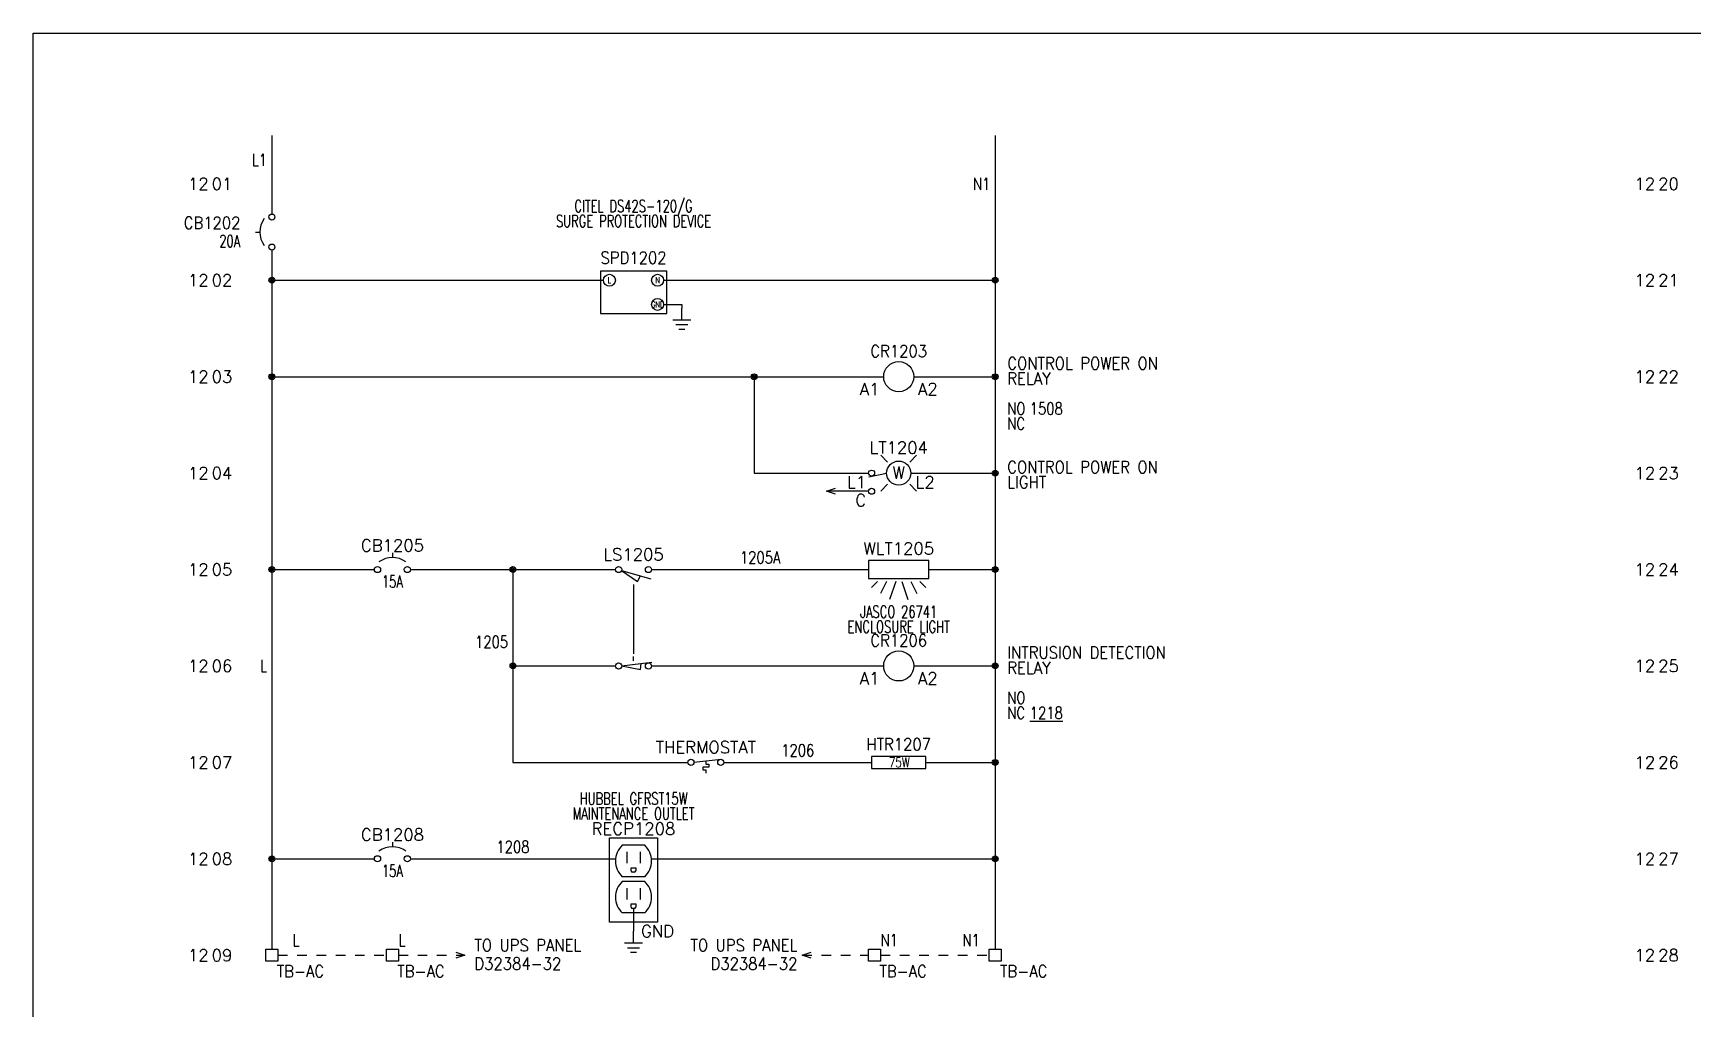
# Model space of a CAD drawing. Header units: inches. Extents: x 0 to 33.9, y 0 to 22.6.
# Drawn here: x 0.02 to 17.23, y 12.44 to 22.56 of the extents above; entities that cross this region are included whole.
import ezdxf
from ezdxf.enums import TextEntityAlignment as Align

# ---------------------------------------------------------------- set-up
doc = ezdxf.new("R2010")
doc.units = ezdxf.units.IN
doc.header["$LTSCALE"] = 0.5
doc.header["$MEASUREMENT"] = 0
doc.linetypes.add('HIDDEN2', pattern=[0.1875, 0.125, -0.0625])
for name, color, linetype in [('DESC', 150, 'Continuous'), ('LINK', 9, 'Continuous'), ('MISC', 7, 'Continuous'), ('SYMS', 7, 'Continuous'), ('TAGFIXED', 7, 'Continuous'), ('TAGS', 150, 'Continuous'), ('TERMS', 123, 'Continuous'), ('WIREFIXED', 7, 'Continuous'), ('WIRENO', 72, 'Continuous'), ('WIREREF', 52, 'Continuous'), ('WIRES', 7, 'Continuous'), ('XREF', 7, 'Continuous')]:
    doc.layers.add(name, color=color, linetype=linetype)
doc.layers.add('VIEWPORTS', color=10, linetype='Continuous', plot=False)
doc.styles.add('WD', font='romans.shx')

# ---------------------------------------------------------------- blocks, each defined once
blk = doc.blocks.new('WD_MLRH6')
at = {"style": 'WD'}
blk.add_attdef('SHEET', text='', height=0.125, dxfattribs=at).set_placement((-0.656, 0), align=Align.MIDDLE_RIGHT)
blk.add_attdef('RUNGFIRST', text='', height=0.125, dxfattribs=at).set_placement((-0.625, 0), align=Align.MIDDLE_LEFT)
at = {"style": 'WD', "flags": 1}
for tag, p in [('RUNGHORV', (-0.25, -0.127)), ('RUNGINC', (-0.25, -0.163)), ('WIRE-START', (-0.25, -0.356)), ('WIREMODE', (-0.25, -0.281)), ('RUNGDIST', (-0.25, -0.2)), ('RUNGCNT', (-0.25, -0.237)), ('WIREFMT', (-0.25, -0.321)), ('WIRE-GSUF', (-0.25, -0.396)), ('PH3SPACE', (-0.25, -0.437))]:
    blk.add_attdef(tag, text='', height=0.025, dxfattribs=at).set_placement(p, align=Align.RIGHT)
blk = doc.blocks.new('WDDOT')
for radius in [0.03, 0.0187, 0.00929]:
    blk.add_circle((0, 0), radius)
blk = doc.blocks.new('VCB1')
blk.add_line((-0.171, 0), (-0.125, 0))
for centre in [(0, 0.156), (0, -0.156)]:
    blk.add_circle(centre, 0.0312)
blk.add_arc((0.109, 0), 0.234, 143.1301, 216.8699)
at = {"style": 'WD'}
for tag, width, p in [('INST', 0.7, (-0.328, 0.406)), ('LOC', 0.7, (-0.328, 0.219)), ('TAG1', 0.9, (-0.326, 0.033)), ('RATING1', 0.7, (-0.328, -0.156)), ('DESC1', 0.7, (-0.324, -0.344)), ('DESC2', 0.7, (-0.324, -0.531))]:
    blk.add_attdef(tag, text='', height=0.125, dxfattribs=dict(at, width=width)).set_placement(p, align=Align.RIGHT)
for tag, height, flags, p in [('TERM01', 0.125, 8, (-0.055, 0.207)), ('CONTACT', 0.01, 9, (-0.129, -0.129)), ('FAMILY', 0.01, 9, (-0.142, -0.036)), ('MFG', 0.01, 9, (-0.142, -0.088)), ('CAT', 0.01, 9, (-0.142, -0.073))]:
    blk.add_attdef(tag, text='', height=height, dxfattribs=dict(at, flags=flags)).set_placement(p, align=Align.RIGHT)
at = {"style": 'WD', "flags": 1}
for tag, p in [('X2TERM01', (0, 0.188)), ('X8TERM02', (0, -0.188))]:
    blk.add_attdef(tag, p, '', height=0.0125, dxfattribs=at)
at = {"style": 'WD'}
for tag, p in [('X4LINK', (-0.266, 0)), ('X1LINK', (0, 0))]:
    blk.add_attdef(tag, p, '', height=0.01, dxfattribs=at)
at = {"style": 'WD', "width": 0.7}
blk.add_attdef('XREF', (0.188, -0.062), '', height=0.125, dxfattribs=at)
at = {"style": 'WD', "flags": 9}
blk.add_attdef('ASSYCODE', text='', height=0.01, dxfattribs=at).set_placement((-0.153, -0.106), align=Align.CENTER)
at = {"style": 'WD', "flags": 8}
blk.add_attdef('TERM02', text='', height=0.125, dxfattribs=at).set_placement((-0.041, -0.213), align=Align.TOP_RIGHT)
blk = doc.blocks.new('HDV1T7')
for p, q in [((0.344, 0.094), (-0.344, 0.094)), ((-0.344, 0.094), (-0.344, -0.344)), ((0.344, -0.344), (0.344, 0.094)), ((-0.344, -0.344), (0.344, -0.344))]:
    blk.add_line(p, q)
for centre in [(-0.25, 0), (0.25, 0), (0.25, -0.25)]:
    blk.add_circle(centre, 0.0625)
at = {"style": 'WD'}
for tag, width, p in [('INST', 0.7, (0.006, 0.497)), ('LOC', 0.7, (0.006, 0.327)), ('TAG1', 0.9, (0, 0.171)), ('RATING2', 0.7, (0, -0.219)), ('DESC1', 0.7, (0, -0.543)), ('DESC2', 0.7, (0, -0.699)), ('XREF', 0.7, (0, -0.856))]:
    blk.add_attdef(tag, text='', height=0.125, dxfattribs=dict(at, width=width)).set_placement(p, align=Align.CENTER)
at = {"linetype": 'Continuous', "style": 'WD', "width": 0.8, "flags": 8}
for tag, p in [('TERM01', (-0.25, 0)), ('TERM02', (0.25, 0)), ('TERM03', (0.25, -0.25))]:
    blk.add_attdef(tag, text='', height=0.0625, dxfattribs=at).set_placement(p, align=Align.MIDDLE)
at = {"style": 'WD', "flags": 1}
for tag, p in [('X4TERM01', (-0.312, 0)), ('X2TERM01', (-0.25, 0.062)), ('X2TERM02', (0.25, 0.062)), ('X1TERM02', (0.312, 0)), ('X8TERM03', (0.25, -0.312)), ('X1TERM03', (0.312, -0.25))]:
    blk.add_attdef(tag, p, '', height=0.0125, dxfattribs=at)
at = {"style": 'WD', "width": 0.7}
blk.add_attdef('RATING1', text='', height=0.125, dxfattribs=at).set_placement((0, 0), align=Align.MIDDLE)
at = {"linetype": 'Continuous', "style": 'WD', "flags": 9}
blk.add_attdef('ASSYCODE', text='', height=0.01, dxfattribs=at).set_placement((0, 0.078), align=Align.CENTER)
at = {"style": 'WD', "flags": 9}
blk.add_attdef('FAMILY', text='', height=0.01, dxfattribs=at).set_placement((-0.005, 0.139), align=Align.CENTER)
at = {"linetype": 'Continuous', "style": 'WD', "flags": 1}
for tag, p in [('MFG', (0, 0.109)), ('CAT', (0, 0.128))]:
    blk.add_attdef(tag, text='', height=0.01, dxfattribs=at).set_placement(p, align=Align.MIDDLE)
blk = doc.blocks.new('VGND2')
for p, q in [((0, -0.125), (0, 0)), ((0.09375, -0.125), (-0.09375, -0.125)), ((-0.0625, -0.171875), (0.0625, -0.171875)), ((-0.03125, -0.21875), (0.03125, -0.21875))]:
    blk.add_line(p, q)
at = {"style": 'WD', "width": 0.8}
for tag, p in [('INST', (0.15625, 0.125)), ('LOC', (0.15625, -0.03125)), ('TAG1', (0.15625, -0.1875)), ('DESC1', (0.15625, -0.34375)), ('DESC2', (0.15625, -0.5))]:
    blk.add_attdef(tag, text='', height=0.125, dxfattribs=at).set_placement(p, align=Align.MIDDLE_LEFT)
at = {"style": 'WD', "flags": 1}
for tag in ['ASSYCODE', 'X2TERM01', 'CAT', 'FAMILY', 'MFG']:
    blk.add_attdef(tag, (0, 0), '', height=0.01, dxfattribs=at)
blk = doc.blocks.new('HCR1')
blk.add_circle((0, 0), 0.156)
at = {"style": 'WD'}
for tag, width, p in [('INST', 0.7, (0.006, 0.528)), ('LOC', 0.7, (0.006, 0.359)), ('TAG1', 0.9, (0, 0.202))]:
    blk.add_attdef(tag, text='', height=0.125, dxfattribs=dict(at, width=width)).set_placement(p, align=Align.CENTER)
at = {"style": 'WD', "flags": 9}
blk.add_attdef('FAMILY', text='', height=0.01, dxfattribs=at).set_placement((-0.005, 0.17), align=Align.CENTER)
at = {"style": 'WD'}
for tag, p, width in [('DESC1', (1.126, 0.076), 0.9), ('DESC2', (1.126, -0.081), 0.9), ('DESC3', (1.126, -0.237), 0.9), ('XREFNO', (1.359, -0.393), 0.8), ('XREFNC', (1.359, -0.549), 0.8)]:
    blk.add_attdef(tag, p, '', height=0.125, dxfattribs=dict(at, width=width))
at = {"style": 'WD', "flags": 1}
for tag, p in [('X4TERM01', (-0.156, 0)), ('X1TERM02', (0.156, 0))]:
    blk.add_attdef(tag, p, '', height=0.0125, dxfattribs=at)
at = {"linetype": 'Continuous', "style": 'WD', "flags": 9}
blk.add_attdef('ASSYCODE', text='', height=0.01, dxfattribs=at).set_placement((0, 0.125), align=Align.CENTER)
at = {"linetype": 'Continuous', "style": 'WD', "flags": 1}
for tag, p in [('MFG', (0, 0.14)), ('CAT', (0, 0.159))]:
    blk.add_attdef(tag, text='', height=0.01, dxfattribs=at).set_placement(p, align=Align.MIDDLE)
at = {"linetype": 'Continuous', "style": 'WD'}
blk.add_attdef('TERM01', text='', height=0.125, dxfattribs=at).set_placement((-0.2, -0.066), align=Align.TOP_RIGHT)
blk.add_attdef('TERM02', text='', height=0.125, dxfattribs=at).set_placement((0.2, -0.066), align=Align.TOP_LEFT)
at = {"style": 'WD', "width": 0.8, "flags": 8}
for tag, p in [('NO', (1.126, -0.393)), ('NC', (1.126, -0.549))]:
    blk.add_attdef(tag, p, '', height=0.125, dxfattribs=at)
blk = doc.blocks.new('HLT1WP')
for p, q in [((-0.115, 0.115), (-0.186, 0.186)), ((0.115, 0.115), (0.186, 0.186)), ((-0.125, -0.003), (-0.31, -0.043)), ((-0.115, -0.115), (-0.186, -0.186)), ((0.115, -0.115), (0.186, -0.186))]:
    blk.add_line(p, q)
for centre, radius in [((-0.281, 0), 0.0312), ((0, 0), 0.125), ((-0.281, -0.188), 0.0312)]:
    blk.add_circle(centre, radius)
at = {"style": 'WD', "width": 0.7}
for tag, p in [('INST', (0.006, 0.528)), ('LOC', (0.006, 0.359))]:
    blk.add_attdef(tag, text='', height=0.125, dxfattribs=at).set_placement(p, align=Align.CENTER)
at = {"style": 'WD'}
for tag, p in [('TAG1', (0, 0.202)), ('COLOR', (0, -0.058))]:
    blk.add_attdef(tag, text='', height=0.125, dxfattribs=at).set_placement(p, align=Align.CENTER)
at = {"style": 'WD', "flags": 1}
for tag, p in [('X4TERM01', (-0.312, 0)), ('X1TERM02', (0.125, 0)), ('X4TERM03', (-0.312, -0.188))]:
    blk.add_attdef(tag, p, '', height=0.0125, dxfattribs=at)
at = {"linetype": 'Continuous', "style": 'WD', "flags": 9}
blk.add_attdef('ASSYCODE', text='', height=0.01, dxfattribs=at).set_placement((0.001, 0.094), align=Align.CENTER)
at = {"style": 'WD', "flags": 9}
blk.add_attdef('FAMILY', text='', height=0.01, dxfattribs=at).set_placement((-0.005, 0.161), align=Align.CENTER)
at = {"linetype": 'Continuous', "style": 'WD', "flags": 1}
for tag, p in [('MFG', (0, 0.121)), ('CAT', (0, 0.14))]:
    blk.add_attdef(tag, text='', height=0.01, dxfattribs=at).set_placement(p, align=Align.MIDDLE)
at = {"style": 'WD'}
for tag, p, width in [('DESC1', (1.125, 0), 0.9), ('WDTAGALT', (1.125, -0.312), 0.7)]:
    blk.add_attdef(tag, p, '', height=0.125, dxfattribs=dict(at, width=width))
at = {"linetype": 'Continuous', "style": 'WD', "flags": 8}
for tag, p in [('TERM01', (-0.338, -0.031)), ('TERM03', (-0.338, -0.219))]:
    blk.add_attdef(tag, text='', height=0.125, dxfattribs=at).set_placement(p, align=Align.TOP_RIGHT)
blk.add_attdef('TERM02', text='', height=0.125, dxfattribs=at).set_placement((0.175, -0.031), align=Align.TOP_LEFT)
at = {"style": 'WD', "width": 0.9}
blk.add_attdef('DESC2', text='', height=0.125, dxfattribs=at).set_placement((1.125, -0.031), align=Align.TOP_LEFT)
blk = doc.blocks.new('HA1X3')
for p, q in [((0, 0), (0.09375, 0.03125)), ((0.09375, -0.03125), (0, 0))]:
    blk.add_line(p, q)
at = {"style": 'WD', "width": 0.9}
blk.add_attdef('DESC1', text='', height=0.125, dxfattribs=at).set_placement((-0.05, 0.0406), align=Align.RIGHT)
at = {"style": 'WD', "flags": 1}
blk.add_attdef('X1TERM01', (0, 0), '', height=0.01, dxfattribs=at)
at = {"style": 'WD', "width": 0.9}
blk.add_attdef('DESC2', text='', height=0.125, dxfattribs=at).set_placement((-0.05, -0.025), align=Align.TOP_RIGHT)
blk = doc.blocks.new('HLT1ENC')
for p, q in [((-0.312, 0.094), (-0.312, -0.094)), ((0.312, 0.094), (-0.312, 0.094)), ((0.312, -0.094), (0.312, 0.094)), ((-0.312, -0.094), (0.312, -0.094)), ((-0.219, -0.125), (-0.281, -0.188)), ((-0.125, -0.125), (-0.188, -0.25)), ((-0.031, -0.125), (-0.094, -0.312)), ((0.031, -0.125), (0.094, -0.312)), ((0.125, -0.125), (0.188, -0.25)), ((0.219, -0.125), (0.281, -0.188))]:
    blk.add_line(p, q)
at = {"style": 'WD', "width": 0.7}
for tag, p in [('INST', (0, 0.469)), ('LOC', (0, 0.312)), ('DESC1', (0, -0.5)), ('DESC2', (0, -0.656))]:
    blk.add_attdef(tag, text='', height=0.125, dxfattribs=at).set_placement(p, align=Align.CENTER)
at = {"style": 'WD'}
for tag, p in [('TAG1', (0, 0.156)), ('RATING1', (0, -0.062))]:
    blk.add_attdef(tag, text='', height=0.125, dxfattribs=at).set_placement(p, align=Align.CENTER)
for tag, p, height, flags in [('X4TERM01', (-0.312, 0), 0.0125, 1), ('X1TERM02', (0.312, 0), 0.0125, 1), ('FAMILY', (0.33, 0.152), 0.01, 9)]:
    blk.add_attdef(tag, p, '', height=height, dxfattribs=dict(at, flags=flags))
at = {"linetype": 'Continuous', "style": 'WD', "flags": 9}
for tag, p in [('ASSYCODE', (0.355, 0.071)), ('MFG', (0.353, 0.089)), ('CAT', (0.355, 0.108))]:
    blk.add_attdef(tag, text='', height=0.01, dxfattribs=at).set_placement(p, align=Align.CENTER)
at = {"style": 'WD', "width": 0.7, "flags": 8}
blk.add_attdef('TERM01', text='', height=0.125, dxfattribs=at).set_placement((-0.406, -0.031), align=Align.TOP_RIGHT)
at = {"linetype": 'Continuous', "style": 'WD', "flags": 8}
blk.add_attdef('TERM02', text='', height=0.125, dxfattribs=at).set_placement((0.406, -0.031), align=Align.TOP_LEFT)
blk = doc.blocks.new('HCB1')
blk.add_line((0, 0.173), (0, 0.126))
for centre in [(-0.155, 0), (0.155, 0)]:
    blk.add_circle(centre, 0.0322)
blk.add_arc((0, -0.109), 0.234, 53.1301, 126.8699)
at = {"style": 'WD', "width": 0.7}
for tag, p in [('INST', (0, 0.826)), ('LOC', (0, 0.656)), ('DESC1', (0, 0.5)), ('DESC2', (0, 0.344)), ('RATING1', (0, -0.188)), ('XREF', (0, -0.344))]:
    blk.add_attdef(tag, text='', height=0.125, dxfattribs=at).set_placement(p, align=Align.CENTER)
at = {"style": 'WD'}
blk.add_attdef('TAG1', text='', height=0.125, dxfattribs=at).set_placement((0, 0.188), align=Align.CENTER)
for tag, p in [('X2LINK', (0, 0.219)), ('X8LINK', (0, 0))]:
    blk.add_attdef(tag, p, '', height=0.01, dxfattribs=at)
for tag, p, height, flags in [('X4TERM01', (-0.188, 0), 0.0125, 1), ('X1TERM02', (0.188, 0), 0.0125, 1), ('FAMILY', (0.205, 0.152), 0.01, 9), ('CONTACT', (0.205, 0.133), 0.01, 9)]:
    blk.add_attdef(tag, p, '', height=height, dxfattribs=dict(at, flags=flags))
at = {"linetype": 'Continuous', "style": 'WD', "flags": 9}
for tag, p in [('ASSYCODE', (0.219, 0.062)), ('MFG', (0.228, 0.089)), ('CAT', (0.23, 0.108))]:
    blk.add_attdef(tag, text='', height=0.01, dxfattribs=at).set_placement(p, align=Align.CENTER)
at = {"linetype": 'Continuous', "style": 'WD', "flags": 8}
blk.add_attdef('TERM01', text='', height=0.125, dxfattribs=at).set_placement((-0.25, -0.031), align=Align.TOP_RIGHT)
blk.add_attdef('TERM02', text='', height=0.125, dxfattribs=at).set_placement((0.25, -0.031), align=Align.TOP_LEFT)
blk = doc.blocks.new('HLS11')
at = {"linetype": 'Continuous'}
for p, q in [((-0.125, -0.01), (0.041, -0.124)), ((-0.125, -0.01), (0.179, -0.097)), ((0.041, -0.124), (0.073, -0.067))]:
    blk.add_line(p, q, dxfattribs=at)
for centre in [(-0.155, 0), (0.155, 0)]:
    blk.add_circle(centre, 0.0322)
at = {"style": 'WD', "width": 0.7}
for tag, p in [('INST', (0, 0.719)), ('DESC1', (0, 0.406)), ('LOC', (0, 0.562)), ('DESC2', (0, 0.25)), ('WDTAGALT', (0.006, -0.438)), ('XREF', (0, -0.299))]:
    blk.add_attdef(tag, text='', height=0.125, dxfattribs=at).set_placement(p, align=Align.CENTER)
at = {"style": 'WD'}
blk.add_attdef('TAG1', text='', height=0.125, dxfattribs=at).set_placement((0, 0.094), align=Align.CENTER)
for tag, p, height, flags in [('X4TERM01', (-0.188, 0), 0.0125, 1), ('FAMILY', (0.038, 0.037), 0.01, 9), ('CONTACT', (0.038, 0.02), 0.01, 1), ('X1TERM02', (0.188, 0), 0.0125, 1)]:
    blk.add_attdef(tag, p, '', height=height, dxfattribs=dict(at, flags=flags))
for tag, p in [('X2LINK', (0, 0.031)), ('X8LINK', (0, -0.156))]:
    blk.add_attdef(tag, p, '', height=0.01, dxfattribs=at)
at = {"linetype": 'Continuous', "style": 'WD', "flags": 9}
for tag, p in [('CAT', (0.063, -0.007)), ('ASSYCODE', (0.062, -0.047)), ('MFG', (0.063, -0.027))]:
    blk.add_attdef(tag, text='', height=0.01, dxfattribs=at).set_placement(p, align=Align.CENTER)
at = {"linetype": 'Continuous', "style": 'WD', "flags": 8}
blk.add_attdef('TERM01', text='', height=0.125, dxfattribs=at).set_placement((-0.25, -0.031), align=Align.TOP_RIGHT)
blk.add_attdef('TERM02', text='', height=0.125, dxfattribs=at).set_placement((0.25, -0.031), align=Align.TOP_LEFT)
blk = doc.blocks.new('HRE1HT')
for p, q in [((-0.281, 0.062), (-0.281, -0.062)), ((0.281, 0.062), (-0.281, 0.062)), ((0.281, -0.062), (0.281, 0.062)), ((-0.281, -0.062), (0.281, -0.062))]:
    blk.add_line(p, q)
at = {"style": 'WD'}
for tag, width, p in [('INST', 0.7, (0, 0.464)), ('LOC', 0.7, (0, 0.294)), ('TAG1', 0.9, (0, 0.125)), ('DESC1', 0.9, (0, -0.374)), ('DESC2', 0.9, (0, -0.53))]:
    blk.add_attdef(tag, text='', height=0.125, dxfattribs=dict(at, width=width)).set_placement(p, align=Align.CENTER)
for tag, p, height, flags in [('X4TERM01', (-0.281, 0), 0.0125, 1), ('FAMILY', (0.205, 0.152), 0.01, 9), ('X1TERM02', (0.281, 0), 0.0125, 1)]:
    blk.add_attdef(tag, p, '', height=height, dxfattribs=dict(at, flags=flags))
at = {"style": 'WD', "width": 0.8}
for tag, p in [('RATING1', (0.006, 0)), ('RATING2', (0.006, -0.156))]:
    blk.add_attdef(tag, text='', height=0.1, dxfattribs=at).set_placement(p, align=Align.MIDDLE)
at = {"style": 'WD', "flags": 9}
for tag, p in [('ASSYCODE', (0.219, 0.062)), ('MFG', (0.228, 0.089)), ('CAT', (0.23, 0.108))]:
    blk.add_attdef(tag, text='', height=0.01, dxfattribs=at).set_placement(p, align=Align.CENTER)
at = {"style": 'WD', "flags": 8}
blk.add_attdef('TERM01', text='', height=0.125, dxfattribs=at).set_placement((-0.375, -0.031), align=Align.TOP_RIGHT)
blk.add_attdef('TERM02', text='', height=0.125, dxfattribs=at).set_placement((0.375, -0.031), align=Align.TOP_LEFT)
blk = doc.blocks.new('HCN1RDUP')
for p, q in [((-0.25, 0.219), (0.25, 0.219)), ((-0.25, -0.656), (-0.25, 0.219)), ((0.25, 0.219), (0.25, -0.656)), ((0.117, 0.14), (-0.117, 0.14)), ((-0.071, 0.071), (-0.071, -0.046)), ((0.07, 0.071), (0.07, -0.046)), ((-0.024, -0.093), (0.023, -0.093)), ((-0.024, -0.125), (-0.024, -0.093)), ((0.008, -0.14), (-0.009, -0.14)), ((0.023, -0.093), (0.023, -0.125)), ((0.117, -0.187), (-0.117, -0.187)), ((0.117, -0.235), (-0.117, -0.235)), ((-0.071, -0.304), (-0.071, -0.421)), ((0.07, -0.304), (0.07, -0.421)), ((-0.024, -0.468), (0.023, -0.468)), ((-0.024, -0.5), (-0.024, -0.468)), ((0.008, -0.515), (-0.009, -0.515)), ((0.023, -0.468), (0.023, -0.5)), ((0.25, -0.656), (-0.25, -0.656)), ((0.117, -0.562), (-0.117, -0.562))]:
    blk.add_line(p, q)
for centre, radius, start, end in [((0.039, -0.023), 0.226, 133.6028, 226.3972), ((-0.039, -0.023), 0.226, 313.6028, 46.3972), ((-0.009, -0.125), 0.015, 180, 270), ((0.008, -0.125), 0.015, 270, 0), ((0.039, -0.398), 0.226, 133.6028, 226.3972), ((-0.039, -0.398), 0.226, 313.6028, 46.3972), ((-0.009, -0.5), 0.015, 180, 270), ((0.008, -0.5), 0.015, 270, 0)]:
    blk.add_arc(centre, radius, start, end)
at = {"style": 'WD', "width": 0.7}
for tag, p in [('INST', (0, 0.875)), ('LOC', (0, 0.719)), ('DESC1', (0, 0.562)), ('DESC2', (0, 0.406))]:
    blk.add_attdef(tag, text='', height=0.125, dxfattribs=at).set_placement(p, align=Align.CENTER)
at = {"style": 'WD'}
blk.add_attdef('TAG1', text='', height=0.125, dxfattribs=at).set_placement((0, 0.25), align=Align.CENTER)
for tag, p, height, flags in [('X4TERM01', (-0.188, 0), 0.0125, 1), ('X1TERM02', (0.188, 0), 0.0125, 1), ('FAMILY', (0.205, 0.152), 0.01, 9), ('X8TERM03', (0, -0.14), 0.0125, 1), ('X4TERM04', (-0.188, -0.375), 0.0125, 1), ('X8TERM06', (0, -0.515), 0.0125, 1), ('X1TERM05', (0.188, -0.375), 0.0125, 1)]:
    blk.add_attdef(tag, p, '', height=height, dxfattribs=dict(at, flags=flags))
at = {"linetype": 'Continuous', "style": 'WD', "flags": 9}
for tag, p in [('ASSYCODE', (0.23, 0.071)), ('MFG', (0.228, 0.089)), ('CAT', (0.23, 0.108))]:
    blk.add_attdef(tag, text='', height=0.01, dxfattribs=at).set_placement(p, align=Align.CENTER)
at = {"linetype": 'Continuous', "style": 'WD', "flags": 8}
for tag, p in [('TERM01', (-0.281, -0.016)), ('TERM04', (-0.281, -0.391))]:
    blk.add_attdef(tag, text='', height=0.125, dxfattribs=at).set_placement(p, align=Align.TOP_RIGHT)
for tag, p in [('TERM02', (0.281, -0.016)), ('TERM05', (0.281, -0.391)), ('TERM06', (0.078, -0.688))]:
    blk.add_attdef(tag, text='', height=0.125, dxfattribs=at).set_placement(p, align=Align.TOP_LEFT)
at = {"style": 'WD', "width": 0.9}
blk.add_attdef('RATING1', text='', height=0.125, dxfattribs=at).set_placement((-0.281, -0.812), align=Align.RIGHT)
blk = doc.blocks.new('HT0W01')
for p, q in [((-0.062, 0.062), (0.062, 0.062)), ((-0.062, -0.062), (-0.062, 0.062)), ((0.062, 0.062), (0.062, -0.062)), ((0.062, -0.062), (-0.062, -0.062))]:
    blk.add_line(p, q)
at = {"style": 'WD'}
for tag, p, width in [('INST', (0.062, 0.42), 0.7), ('LOC', (0.062, 0.25), 0.7), ('DESC1', (0.05, -0.385), 0.8)]:
    blk.add_attdef(tag, p, '', height=0.125, dxfattribs=dict(at, width=width))
at = {"linetype": 'Continuous', "style": 'WD', "width": 0.8, "flags": 8}
blk.add_attdef('WIRENO', text='', height=0.125, dxfattribs=at).set_placement((0, 0.094), align=Align.CENTER)
at = {"style": 'WD', "flags": 1}
for tag, p, height in [('X4TERM01', (-0.062, 0), 0.0125), ('X4TERMDESC01', (-0.055, -0.023), 0.025), ('X2TERMDESC01', (-0.006, 0.029), 0.025), ('STRIPSEQ', (0, 0), 0.00125), ('X2TERM01', (0, 0.062), 0.0125), ('X1TERMDESC01', (0.039, 0.007), 0.025), ('X1TERM01', (0.062, 0), 0.0125), ('LINKTERM', (0, -0.002), 0.00125), ('X8TERM01', (0, -0.062), 0.0125), ('X8TERMDESC01', (0, -0.054), 0.025)]:
    blk.add_attdef(tag, p, '', height=height, dxfattribs=at)
at = {"linetype": 'Continuous', "style": 'WD'}
for tag, p, height, width, flags in [('TAGSTRIP', (0.05, -0.229), 0.125, 0.9, 8), ('CAT', (0.213, -0.406), 0.109, 0.8, 1), ('DESC2', (0.05, -0.541), 0.125, 0.8, 8), ('DESC3', (0.05, -0.698), 0.125, 0.8, 8)]:
    blk.add_attdef(tag, p, '', height=height, dxfattribs=dict(at, width=width, flags=flags))
at = {"linetype": 'Continuous', "style": 'WD', "width": 0.8, "flags": 1}
blk.add_attdef('MFG', text='', height=0.109, dxfattribs=at).set_placement((0.088, -0.406), align=Align.RIGHT)
at = {"style": 'WD', "width": 0.7, "flags": 1}
blk.add_attdef('ASSYCODE', (0.062, -0.281), '', height=0.01, dxfattribs=at)
blk = doc.blocks.new('HT1001')
for p, q in [((-0.062, 0.062), (0.062, 0.062)), ((-0.062, -0.062), (-0.062, 0.062)), ((0.062, 0.062), (0.062, -0.062)), ((0.062, -0.062), (-0.062, -0.062))]:
    blk.add_line(p, q)
at = {"style": 'WD'}
for tag, p, width in [('INST', (0.062, 0.42), 0.7), ('LOC', (0.062, 0.25), 0.7), ('DESC1', (0.05, -0.385), 0.8)]:
    blk.add_attdef(tag, p, '', height=0.125, dxfattribs=dict(at, width=width))
at = {"linetype": 'Continuous', "style": 'WD'}
for tag, p, height, width, flags in [('TERM01', (0.062, 0.094), 0.125, 0.8, 8), ('TAGSTRIP', (0.05, -0.229), 0.125, 0.9, 8), ('CAT', (0.213, -0.406), 0.109, 0.8, 1), ('DESC2', (0.05, -0.541), 0.125, 0.8, 8), ('DESC3', (0.05, -0.698), 0.125, 0.8, 8)]:
    blk.add_attdef(tag, p, '', height=height, dxfattribs=dict(at, width=width, flags=flags))
at = {"style": 'WD', "flags": 1}
for tag, p, height in [('X4TERM01', (-0.062, 0), 0.0125), ('X4TERMDESC01', (-0.055, -0.023), 0.025), ('X2TERMDESC01', (-0.006, 0.029), 0.025), ('STRIPSEQ', (0, 0), 0.00125), ('X2TERM01', (0, 0.062), 0.0125), ('X2PIN01', (0.033, 0.084), 0.0125), ('X1TERMDESC01', (0.039, 0.007), 0.025), ('X1TERM01', (0.062, 0), 0.0125), ('X1PIN01', (0.087, 0.016), 0.0125), ('X4PIN01', (-0.114, -0.038), 0.0125), ('LINKTERM', (0, -0.002), 0.00125), ('X8TERM01', (0, -0.062), 0.0125), ('X8TERMDESC01', (0, -0.054), 0.025), ('X8PIN01', (0.026, -0.096), 0.0125)]:
    blk.add_attdef(tag, p, '', height=height, dxfattribs=at)
at = {"linetype": 'Continuous', "style": 'WD', "width": 0.8, "flags": 1}
blk.add_attdef('MFG', text='', height=0.109, dxfattribs=at).set_placement((0.088, -0.406), align=Align.RIGHT)
at = {"style": 'WD', "width": 0.7, "flags": 1}
blk.add_attdef('ASSYCODE', (0.062, -0.281), '', height=0.01, dxfattribs=at)
blk = doc.blocks.new('HA1X1')
for p, q in [((-0.09375, 0.03125), (0, 0)), ((0, 0), (-0.09375, -0.03125))]:
    blk.add_line(p, q)
at = {"style": 'WD', "flags": 1}
blk.add_attdef('X4TERM01', (0, 0), '', height=0.01, dxfattribs=at)
at = {"style": 'WD', "width": 0.9}
blk.add_attdef('DESC1', (0.1, 0.0406), '', height=0.125, dxfattribs=at)
blk.add_attdef('DESC2', text='', height=0.125, dxfattribs=at).set_placement((0.1, -0.025), align=Align.TOP_LEFT)
blk = doc.blocks.new('WD_WNV')
at = {"linetype": 'Continuous', "style": 'WD', "width": 0.8}
blk.add_attdef('WIRENO', text='', height=0.125, dxfattribs=at).set_placement((-0.05, 0), align=Align.MIDDLE_RIGHT)
at = {"style": 'WD', "flags": 1}
for tag, p in [('W01USER', (-0.062, 0.094)), ('W02USER', (-0.062, 0.086)), ('W03USER', (-0.062, 0.078)), ('W04USER', (-0.062, 0.07)), ('W05USER', (-0.062, 0.062)), ('W06USER', (-0.062, 0.055)), ('W07USER', (-0.062, 0.047)), ('W08USER', (-0.062, 0.039)), ('W09USER', (-0.062, 0.031)), ('W10USER', (-0.062, 0.023))]:
    blk.add_attdef(tag, text='', height=0.005, dxfattribs=at).set_placement(p, align=Align.CENTER)
blk = doc.blocks.new('WD_WNH')
at = {"linetype": 'Continuous', "style": 'WD', "width": 0.8}
blk.add_attdef('WIRENO', text='', height=0.125, dxfattribs=at).set_placement((0, 0.062), align=Align.CENTER)
at = {"style": 'WD', "flags": 1}
for tag, p in [('W01USER', (0, 0.078)), ('W02USER', (0, 0.07)), ('W03USER', (0, 0.062)), ('W04USER', (0, 0.055)), ('W05USER', (0, 0.047)), ('W06USER', (0, 0.039)), ('W07USER', (0, 0.031)), ('W08USER', (0, 0.023)), ('W09USER', (0, 0.016)), ('W10USER', (0, 0.008))]:
    blk.add_attdef(tag, text='', height=0.005, dxfattribs=at).set_placement(p, align=Align.CENTER)
blk = doc.blocks.new('HTS12')
at = {"linetype": 'Continuous'}
blk.add_line((-0.123, 0.002), (0.159, 0.033), dxfattribs=at)
for p, q in [((0, 0.015), (0, -0.017)), ((0.031, -0.048), (-0.031, -0.048)), ((-0.031, -0.048), (-0.031, -0.079)), ((-0.031, -0.079), (0, -0.079)), ((0, -0.017), (0.031, -0.017)), ((0, -0.079), (0, -0.111)), ((0.031, -0.017), (0.031, -0.048))]:
    blk.add_line(p, q)
for centre in [(-0.155, 0), (0.155, 0)]:
    blk.add_circle(centre, 0.0322)
at = {"style": 'WD', "width": 0.7}
for tag, p in [('INST', (0, 0.732)), ('DESC1', (0, 0.406)), ('LOC', (0, 0.562)), ('DESC2', (0, 0.25)), ('XREF', (0, -0.314))]:
    blk.add_attdef(tag, text='', height=0.125, dxfattribs=at).set_placement(p, align=Align.CENTER)
at = {"style": 'WD'}
blk.add_attdef('TAG1', text='', height=0.125, dxfattribs=at).set_placement((0, 0.094), align=Align.CENTER)
for tag, p, height, flags in [('X4TERM01', (-0.188, 0), 0.0125, 1), ('FAMILY', (0.038, 0.037), 0.01, 9), ('CONTACT', (0.038, 0.02), 0.01, 1), ('X1TERM02', (0.188, 0), 0.0125, 1)]:
    blk.add_attdef(tag, p, '', height=height, dxfattribs=dict(at, flags=flags))
for tag, p in [('X2LINK', (0, 0.078)), ('X8LINK', (0, -0.141))]:
    blk.add_attdef(tag, p, '', height=0.01, dxfattribs=at)
at = {"linetype": 'Continuous', "style": 'WD', "flags": 9}
for tag, p in [('CAT', (0.063, -0.007)), ('ASSYCODE', (0.062, -0.047)), ('MFG', (0.063, -0.027))]:
    blk.add_attdef(tag, text='', height=0.01, dxfattribs=at).set_placement(p, align=Align.CENTER)
at = {"linetype": 'Continuous', "style": 'WD', "flags": 8}
blk.add_attdef('TERM01', text='', height=0.125, dxfattribs=at).set_placement((-0.25, -0.016), align=Align.TOP_RIGHT)
blk.add_attdef('TERM02', text='', height=0.125, dxfattribs=at).set_placement((0.25, -0.016), align=Align.TOP_LEFT)
at = {"style": 'WD', "width": 0.7}
for tag, p in [('WDTAGALT', (0.281, -0.466)), ('RATING1', (0.275, -0.299))]:
    blk.add_attdef(tag, p, '', height=0.125, dxfattribs=at)
blk = doc.blocks.new('HLS22')
at = {"linetype": 'Continuous'}
for p, q in [((-0.123, 0.002), (0.19, 0.04)), ((-0.123, 0.002), (0.073, -0.038)), ((0.073, -0.038), (0.081, 0.027))]:
    blk.add_line(p, q, dxfattribs=at)
blk.add_line((0, 0.054), (0, 0.099))
for centre in [(-0.155, 0), (0.155, 0)]:
    blk.add_circle(centre, 0.0322)
at = {"style": 'WD', "width": 0.7}
for tag, p in [('INST', (0, 0.75)), ('LOC', (0, 0.594)), ('DESC1', (0, 0.438)), ('DESC2', (0, 0.281)), ('XREF', (0, -0.268)), ('WDTAGALT', (0, -0.438))]:
    blk.add_attdef(tag, text='', height=0.125, dxfattribs=at).set_placement(p, align=Align.CENTER)
at = {"style": 'WD'}
blk.add_attdef('TAG2', text='', height=0.125, dxfattribs=at).set_placement((0, 0.125), align=Align.CENTER)
for tag, p, height, flags in [('X4TERM01', (-0.188, 0), 0.0125, 1), ('FAMILY', (0.038, 0.037), 0.01, 9), ('CONTACT', (0.038, 0.02), 0.01, 1), ('X1TERM02', (0.188, 0), 0.0125, 1)]:
    blk.add_attdef(tag, p, '', height=height, dxfattribs=dict(at, flags=flags))
for tag, p in [('X2LINK', (0, 0.125)), ('X8LINK', (0, -0.062))]:
    blk.add_attdef(tag, p, '', height=0.01, dxfattribs=at)
at = {"linetype": 'Continuous', "style": 'WD', "flags": 8}
blk.add_attdef('TERM01', text='', height=0.125, dxfattribs=at).set_placement((-0.25, -0.031), align=Align.TOP_RIGHT)
blk.add_attdef('TERM02', text='', height=0.125, dxfattribs=at).set_placement((0.25, -0.031), align=Align.TOP_LEFT)

msp = doc.modelspace()

# ---------------------------------------------------------------- linework, layer by layer
at = {"layer": 'LINK'}
msp.add_lwpolyline([(6.25, 16.844), (6.25, 16.125)], dxfattribs=at)
at = {"layer": 'VIEWPORTS'}
msp.add_lwpolyline([(0.025, 22.562), (33.888, 22.562), (33.888, 0.025), (0.025, 0.025)], close=True, dxfattribs=at)
at = {"layer": 'WIRES'}
for p, q in [((2.5, 21.5), (2.5, 20.688)), ((10, 21.5), (10, 13.062)), ((2.5, 20.312), (2.5, 13.062)), ((2.5, 20), (5.937, 20)), ((6.562, 20), (10, 20)), ((6.562, 19.75), (6.75, 19.75)), ((6.75, 19.75), (6.75, 19.712)), ((2.5, 19), (8.844, 19)), ((7.5, 19), (7.5, 18)), ((9.156, 19), (10, 19)), ((7.5, 18), (8.688, 18)), ((9.125, 18), (10, 18)), ((8.688, 17.812), (8.25, 17.812)), ((2.5, 17), (3.562, 17)), ((3.938, 17), (6.062, 17)), ((5, 17), (5, 15)), ((6.438, 17), (8.688, 17)), ((9.313, 17), (10, 17)), ((5, 16), (6.062, 16)), ((6.438, 16), (8.844, 16)), ((9.156, 16), (10, 16)), ((5, 15), (6.812, 15)), ((7.188, 15), (8.719, 15)), ((9.281, 15), (10, 15)), ((2.5, 14), (3.562, 14)), ((3.938, 14), (6.062, 14)), ((6.438, 14), (10, 14)), ((6.25, 13.485), (6.25, 13.25))]:
    msp.add_line(p, q, dxfattribs=at)
at = {"layer": 'WIRES', "linetype": 'HIDDEN2'}
for p, q in [((2.562, 13), (3.688, 13)), ((3.812, 13), (4.5, 13)), ((8, 13), (8.688, 13)), ((8.812, 13), (9.938, 13))]:
    msp.add_line(p, q, dxfattribs=at)

# ---------------------------------------------------------------- block references
for p, values in [((2.5, 21), {'RUNGFIRST': '01', 'SHEET': '12'}), ((17.5, 21), {'RUNGFIRST': '20', 'SHEET': '12'})]:
    msp.add_blockref('WD_MLRH6', p).add_auto_attribs(values)
at = {"layer": 'SYMS'}
ref = msp.add_blockref('HDV1T7', (6.25, 20), dxfattribs=at)
ref.add_attrib('DESC1', 'CITEL DS42S-120/G', dxfattribs={"layer": 'DESC', "height": 0.125, "style": 'WD', "width": 0.7}).set_placement((6.25, 20.707), align=Align.CENTER)
ref.add_attrib('DESC2', 'SURGE PROTECTION DEVICE', dxfattribs={"layer": 'DESC', "height": 0.125, "style": 'WD', "width": 0.7}).set_placement((6.25, 20.551), align=Align.CENTER)
ref.add_attrib('TERM03', 'GND', dxfattribs={"layer": 'TERMS', "linetype": 'Continuous', "height": 0.0625, "style": 'WD', "width": 0.8, "flags": 8}).set_placement((6.5, 19.75), align=Align.MIDDLE)
ref.add_attrib('TERM02', 'N', dxfattribs={"layer": 'TERMS', "linetype": 'Continuous', "height": 0.0625, "style": 'WD', "width": 0.8, "flags": 8}).set_placement((6.5, 20), align=Align.MIDDLE)
ref.add_attrib('TERM01', 'L', dxfattribs={"layer": 'TERMS', "linetype": 'Continuous', "height": 0.0625, "style": 'WD', "width": 0.8, "flags": 8}).set_placement((6, 20), align=Align.MIDDLE)
ref.add_attrib('TAG1', 'SPD1202', dxfattribs={"layer": 'TAGS', "height": 0.125, "style": 'WD', "width": 0.9}).set_placement((6.25, 20.171), align=Align.CENTER)
ref = msp.add_blockref('VCB1', (2.5, 20.5), dxfattribs=at)
ref.add_attrib('RATING1', '20A', dxfattribs={"layer": 'MISC', "height": 0.125, "style": 'WD', "width": 0.7}).set_placement((2.172, 20.344), align=Align.RIGHT)
ref.add_attrib('TAG1', 'CB1202', dxfattribs={"layer": 'TAGS', "height": 0.125, "style": 'WD', "width": 0.9}).set_placement((2.174, 20.533), align=Align.RIGHT)
for name, p in [('WDDOT', (2.5, 20)), ('WDDOT', (10, 20)), ('VGND2', (6.75, 19.712)), ('WDDOT', (2.5, 19)), ('WDDOT', (7.5, 19)), ('WDDOT', (10, 19)), ('WDDOT', (10, 18)), ('HA1X3', (8.25, 17.812)), ('WDDOT', (2.5, 17)), ('WDDOT', (5, 17)), ('WDDOT', (10, 17)), ('WDDOT', (5, 16)), ('HLS22', (6.25, 16)), ('WDDOT', (10, 16)), ('WDDOT', (10, 15)), ('WDDOT', (2.5, 14)), ('WDDOT', (10, 14)), ('VGND2', (6.25, 13.25))]:
    msp.add_blockref(name, p, dxfattribs=at)
ref = msp.add_blockref('HCR1', (9, 19), dxfattribs=at)
ref.add_attrib('NC', 'NC', (10.126, 18.451), dxfattribs={"layer": 'MISC', "height": 0.125, "style": 'WD', "width": 0.8, "flags": 8})
ref.add_attrib('NO', 'NO', (10.126, 18.607), dxfattribs={"layer": 'MISC', "height": 0.125, "style": 'WD', "width": 0.8, "flags": 8})
ref.add_attrib('TERM02', 'A2', dxfattribs={"layer": 'TERMS', "linetype": 'Continuous', "height": 0.125, "style": 'WD'}).set_placement((9.2, 18.934), align=Align.TOP_LEFT)
ref.add_attrib('TERM01', 'A1', dxfattribs={"layer": 'TERMS', "linetype": 'Continuous', "height": 0.125, "style": 'WD'}).set_placement((8.8, 18.934), align=Align.TOP_RIGHT)
ref.add_attrib('XREFNO', '1508', (10.359, 18.607), dxfattribs={"layer": 'XREF', "height": 0.125, "style": 'WD', "width": 0.8})
ref.add_attrib('DESC2', 'RELAY', (10.126, 18.919), dxfattribs={"layer": 'DESC', "height": 0.125, "style": 'WD', "width": 0.9})
ref.add_attrib('DESC1', 'CONTROL POWER ON', (10.126, 19.076), dxfattribs={"layer": 'DESC', "height": 0.125, "style": 'WD', "width": 0.9})
ref.add_attrib('TAG1', 'CR1203', dxfattribs={"layer": 'TAGS', "height": 0.125, "style": 'WD', "width": 0.9}).set_placement((9, 19.202), align=Align.CENTER)
ref = msp.add_blockref('HLT1WP', (9, 18), dxfattribs=at)
ref.add_attrib('TERM03', 'C', dxfattribs={"layer": 'TERMS', "linetype": 'Continuous', "height": 0.125, "style": 'WD', "flags": 8}).set_placement((8.662, 17.781), align=Align.TOP_RIGHT)
ref.add_attrib('DESC2', 'LIGHT', dxfattribs={"layer": 'DESC', "height": 0.125, "style": 'WD', "width": 0.9}).set_placement((10.125, 17.969), align=Align.TOP_LEFT)
ref.add_attrib('DESC1', 'CONTROL POWER ON', (10.125, 18), dxfattribs={"layer": 'DESC', "height": 0.125, "style": 'WD', "width": 0.9})
ref.add_attrib('TERM02', 'L2', dxfattribs={"layer": 'TERMS', "linetype": 'Continuous', "height": 0.125, "style": 'WD', "flags": 8}).set_placement((9.175, 17.969), align=Align.TOP_LEFT)
ref.add_attrib('TERM01', 'L1', dxfattribs={"layer": 'TERMS', "linetype": 'Continuous', "height": 0.125, "style": 'WD', "flags": 8}).set_placement((8.662, 17.969), align=Align.TOP_RIGHT)
ref.add_attrib('TAG1', 'LT1204', dxfattribs={"layer": 'TAGS', "height": 0.125, "style": 'WD'}).set_placement((9, 18.202), align=Align.CENTER)
ref.add_attrib('COLOR', 'W', dxfattribs={"layer": 'MISC', "height": 0.125, "style": 'WD'}).set_placement((9, 17.942), align=Align.CENTER)
ref = msp.add_blockref('HCB1', (3.75, 17), dxfattribs=at)
ref.add_attrib('RATING1', '15A', dxfattribs={"layer": 'MISC', "height": 0.125, "style": 'WD', "width": 0.7}).set_placement((3.75, 16.812), align=Align.CENTER)
ref.add_attrib('TAG1', 'CB1205', dxfattribs={"layer": 'TAGS', "height": 0.125, "style": 'WD'}).set_placement((3.75, 17.188), align=Align.CENTER)
ref = msp.add_blockref('HLS11', (6.25, 17), dxfattribs=at)
ref.add_attrib('TAG1', 'LS1205', dxfattribs={"layer": 'TAGS', "height": 0.125, "style": 'WD'}).set_placement((6.25, 17.094), align=Align.CENTER)
ref = msp.add_blockref('HLT1ENC', (9, 17), dxfattribs=at)
ref.add_attrib('TAG1', 'WLT1205', dxfattribs={"layer": 'TAGS', "height": 0.125, "style": 'WD'}).set_placement((9, 17.156), align=Align.CENTER)
ref.add_attrib('DESC1', 'JASCO 26741', dxfattribs={"layer": 'DESC', "height": 0.125, "style": 'WD', "width": 0.7}).set_placement((9, 16.5), align=Align.CENTER)
ref.add_attrib('DESC2', 'ENCLOSURE LIGHT', dxfattribs={"layer": 'DESC', "height": 0.125, "style": 'WD', "width": 0.7}).set_placement((9, 16.344), align=Align.CENTER)
ref = msp.add_blockref('HCR1', (9, 16), dxfattribs=at)
ref.add_attrib('NC', 'NC', (10.126, 15.451), dxfattribs={"layer": 'MISC', "height": 0.125, "style": 'WD', "width": 0.8, "flags": 8})
ref.add_attrib('NO', 'NO', (10.126, 15.607), dxfattribs={"layer": 'MISC', "height": 0.125, "style": 'WD', "width": 0.8, "flags": 8})
ref.add_attrib('TERM02', 'A2', dxfattribs={"layer": 'TERMS', "linetype": 'Continuous', "height": 0.125, "style": 'WD'}).set_placement((9.2, 15.934), align=Align.TOP_LEFT)
ref.add_attrib('TERM01', 'A1', dxfattribs={"layer": 'TERMS', "linetype": 'Continuous', "height": 0.125, "style": 'WD'}).set_placement((8.8, 15.934), align=Align.TOP_RIGHT)
ref.add_attrib('XREFNC', '%%u1218%%u', (10.359, 15.451), dxfattribs={"layer": 'XREF', "height": 0.125, "style": 'WD', "width": 0.8})
ref.add_attrib('DESC2', 'RELAY', (10.126, 15.919), dxfattribs={"layer": 'DESC', "height": 0.125, "style": 'WD', "width": 0.9})
ref.add_attrib('DESC1', 'INTRUSION DETECTION', (10.126, 16.076), dxfattribs={"layer": 'DESC', "height": 0.125, "style": 'WD', "width": 0.9})
ref.add_attrib('TAG1', 'CR1206', dxfattribs={"layer": 'TAGS', "height": 0.125, "style": 'WD', "width": 0.9}).set_placement((9, 16.202), align=Align.CENTER)
ref = msp.add_blockref('HTS12', (7, 15), dxfattribs=at)
ref.add_attrib('TAG1F', 'THERMOSTAT', dxfattribs={"layer": 'TAGFIXED', "height": 0.125, "style": 'WD'}).set_placement((7, 15.094), align=Align.CENTER)
ref = msp.add_blockref('HRE1HT', (9, 15), dxfattribs=at)
ref.add_attrib('RATING1', '75W', dxfattribs={"layer": 'MISC', "height": 0.1, "style": 'WD', "width": 0.8}).set_placement((9.006, 15), align=Align.MIDDLE)
ref.add_attrib('TAG1', 'HTR1207', dxfattribs={"layer": 'TAGS', "height": 0.125, "style": 'WD', "width": 0.9}).set_placement((9, 15.125), align=Align.CENTER)
ref = msp.add_blockref('HCN1RDUP', (6.25, 14), dxfattribs=at)
ref.add_attrib('TERM06', 'GND', dxfattribs={"layer": 'TERMS', "linetype": 'Continuous', "height": 0.125, "style": 'WD', "flags": 8}).set_placement((6.328, 13.312), align=Align.TOP_LEFT)
ref.add_attrib('DESC2', 'MAINTENANCE OUTLET', dxfattribs={"layer": 'DESC', "height": 0.125, "style": 'WD', "width": 0.7}).set_placement((6.25, 14.406), align=Align.CENTER)
ref.add_attrib('DESC1', 'HUBBEL GFRST15W', dxfattribs={"layer": 'DESC', "height": 0.125, "style": 'WD', "width": 0.7}).set_placement((6.25, 14.562), align=Align.CENTER)
ref.add_attrib('TAG1', 'RECP1208', dxfattribs={"layer": 'TAGS', "height": 0.125, "style": 'WD'}).set_placement((6.25, 14.25), align=Align.CENTER)
ref = msp.add_blockref('HCB1', (3.75, 14), dxfattribs=at)
ref.add_attrib('RATING1', '15A', dxfattribs={"layer": 'MISC', "height": 0.125, "style": 'WD', "width": 0.7}).set_placement((3.75, 13.812), align=Align.CENTER)
ref.add_attrib('TAG1', 'CB1208', dxfattribs={"layer": 'TAGS', "height": 0.125, "style": 'WD'}).set_placement((3.75, 14.188), align=Align.CENTER)
ref = msp.add_blockref('HT0W01', (2.5, 13), dxfattribs=at)
ref.add_attrib('WIRENO', 'L', dxfattribs={"layer": 'WIREREF', "linetype": 'Continuous', "height": 0.125, "style": 'WD', "width": 0.8, "flags": 8}).set_placement((2.75, 13.094), align=Align.CENTER)
ref.add_attrib('TAGSTRIP', 'TB-AC', (2.55, 12.771), dxfattribs={"layer": 'TAGS', "linetype": 'Continuous', "height": 0.125, "style": 'WD', "width": 0.9, "flags": 8})
ref = msp.add_blockref('HT1001', (3.75, 13), dxfattribs=at)
ref.add_attrib('TERM01', 'L', (3.812, 13.094), dxfattribs={"layer": 'TERMS', "linetype": 'Continuous', "height": 0.125, "style": 'WD', "width": 0.8, "flags": 8})
ref.add_attrib('TAGSTRIP', 'TB-AC', (3.8, 12.771), dxfattribs={"layer": 'TAGS', "linetype": 'Continuous', "height": 0.125, "style": 'WD', "width": 0.9, "flags": 8})
ref = msp.add_blockref('HA1X1', (4.5, 13), dxfattribs=at)
ref.add_attrib('DESC2', 'D32384-32', dxfattribs={"layer": 'DESC', "height": 0.125, "style": 'WD', "width": 0.9}).set_placement((4.6, 12.975), align=Align.TOP_LEFT)
ref.add_attrib('DESC1', 'TO UPS PANEL', (4.6, 13.041), dxfattribs={"layer": 'DESC', "height": 0.125, "style": 'WD', "width": 0.9})
ref = msp.add_blockref('HA1X3', (8, 13), dxfattribs=at)
ref.add_attrib('DESC1', 'TO UPS PANEL', dxfattribs={"layer": 'DESC', "height": 0.125, "style": 'WD', "width": 0.9}).set_placement((7.95, 13.041), align=Align.RIGHT)
ref.add_attrib('DESC2', 'D32384-32', dxfattribs={"layer": 'DESC', "height": 0.125, "style": 'WD', "width": 0.9}).set_placement((7.95, 12.975), align=Align.TOP_RIGHT)
ref = msp.add_blockref('HT1001', (8.75, 13), dxfattribs=at)
ref.add_attrib('TERM01', 'N1', (8.812, 13.094), dxfattribs={"layer": 'TERMS', "linetype": 'Continuous', "height": 0.125, "style": 'WD', "width": 0.8, "flags": 8})
ref.add_attrib('TAGSTRIP', 'TB-AC', (8.8, 12.771), dxfattribs={"layer": 'TAGS', "linetype": 'Continuous', "height": 0.125, "style": 'WD', "width": 0.9, "flags": 8})
ref = msp.add_blockref('HT0W01', (10, 13), dxfattribs=at)
ref.add_attrib('WIRENO', 'N1', dxfattribs={"layer": 'WIREREF', "linetype": 'Continuous', "height": 0.125, "style": 'WD', "width": 0.8, "flags": 8}).set_placement((9.75, 13.094), align=Align.CENTER)
ref.add_attrib('TAGSTRIP', 'TB-AC', (10.05, 12.771), dxfattribs={"layer": 'TAGS', "linetype": 'Continuous', "height": 0.125, "style": 'WD', "width": 0.9, "flags": 8})
at = {"layer": 'WIREFIXED'}
ref = msp.add_blockref('WD_WNV', (2.5, 21.25), dxfattribs=at)
ref.add_attrib('WIRENOF', 'L1', dxfattribs={"linetype": 'Continuous', "height": 0.125, "style": 'WD', "width": 0.8}).set_placement((2.45, 21.25), align=Align.MIDDLE_RIGHT)
ref = msp.add_blockref('WD_WNV', (10, 21), dxfattribs=at)
ref.add_attrib('WIRENOF', 'N1', dxfattribs={"linetype": 'Continuous', "height": 0.125, "style": 'WD', "width": 0.8}).set_placement((9.95, 21), align=Align.MIDDLE_RIGHT)
ref = msp.add_blockref('WD_WNV', (2.5, 16), dxfattribs=at)
ref.add_attrib('WIRENOF', 'L', dxfattribs={"linetype": 'Continuous', "height": 0.125, "style": 'WD', "width": 0.8}).set_placement((2.45, 16), align=Align.MIDDLE_RIGHT)
at = {"layer": 'WIRENO'}
ref = msp.add_blockref('WD_WNH', (7.563, 17), dxfattribs=at)
ref.add_attrib('WIRENO', '1205A', dxfattribs={"linetype": 'Continuous', "height": 0.125, "style": 'WD', "width": 0.8}).set_placement((7.563, 17.062), align=Align.CENTER)
ref = msp.add_blockref('WD_WNV', (5, 16.25), dxfattribs=at)
ref.add_attrib('WIRENO', '1205', dxfattribs={"linetype": 'Continuous', "height": 0.125, "style": 'WD', "width": 0.8}).set_placement((4.95, 16.25), align=Align.MIDDLE_RIGHT)
ref = msp.add_blockref('WD_WNH', (7.953, 15), dxfattribs=at)
ref.add_attrib('WIRENO', '1206', dxfattribs={"linetype": 'Continuous', "height": 0.125, "style": 'WD', "width": 0.8}).set_placement((7.953, 15.062), align=Align.CENTER)
ref = msp.add_blockref('WD_WNH', (5, 14), dxfattribs=at)
ref.add_attrib('WIRENO', '1208', dxfattribs={"linetype": 'Continuous', "height": 0.125, "style": 'WD', "width": 0.8}).set_placement((5, 14.062), align=Align.CENTER)

# ---------------------------------------------------------------- texts
at = {"style": 'WD'}
for p in [(1.844, 20), (16.844, 20), (1.844, 19), (16.844, 19), (1.844, 18), (16.844, 18), (1.844, 17), (16.844, 17), (1.844, 16), (16.844, 16), (1.844, 15), (16.844, 15), (1.844, 14), (16.844, 14), (1.844, 13), (16.844, 13)]:
    msp.add_text('12', height=0.125, dxfattribs=at).set_placement(p, align=Align.MIDDLE_RIGHT)
for s, p in [('02', (1.875, 20)), ('21', (16.875, 20)), ('03', (1.875, 19)), ('22', (16.875, 19)), ('04', (1.875, 18)), ('23', (16.875, 18)), ('05', (1.875, 17)), ('24', (16.875, 17)), ('06', (1.875, 16)), ('25', (16.875, 16)), ('07', (1.875, 15)), ('26', (16.875, 15)), ('08', (1.875, 14)), ('27', (16.875, 14)), ('09', (1.875, 13)), ('28', (16.875, 13))]:
    msp.add_text(s, height=0.125, dxfattribs=at).set_placement(p, align=Align.MIDDLE_LEFT)

doc.saveas('drawing.dxf')
